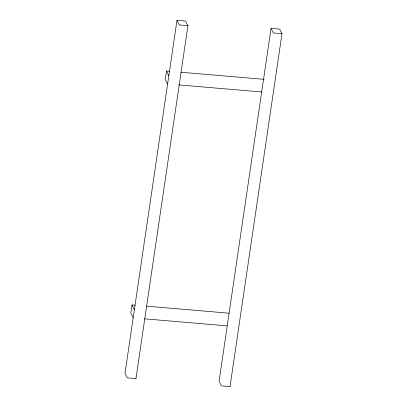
<?xml version="1.0" encoding="UTF-8"?>
<svg xmlns="http://www.w3.org/2000/svg" width="407" height="407" viewBox="0 0 407 407"><rect width="100%" height="100%" fill="white"/><g stroke="black" fill="none" stroke-linecap="round" stroke-linejoin="round"><path stroke-width="0.61" d="M134.32 309.747L132.026 304.94L135.19 305.204M168.768 75.829L166.473 71.022L169.638 71.286M135.958 378.607L127.32 377.879L125.005 373.316L176.974 20.391L179.289 24.954L187.927 25.682L185.592 21.098L176.999 20.365M135.963 378.596L187.932 25.672M230.021 386.619L221.388 385.892L219.068 381.328L271.037 28.404L273.356 32.967L281.99 33.695L279.695 29.131L271.067 28.378M230.026 386.609L281.995 33.684M133.15 317.704L130.8 313.278L132.051 304.945M166.494 71.027L165.242 79.36L167.536 83.944M180.983 72.253L264.194 79.34M178.882 84.91L262.093 92.002M146.54 306.171L229.121 313.202M144.439 318.829L227.02 325.865"/></g></svg>
